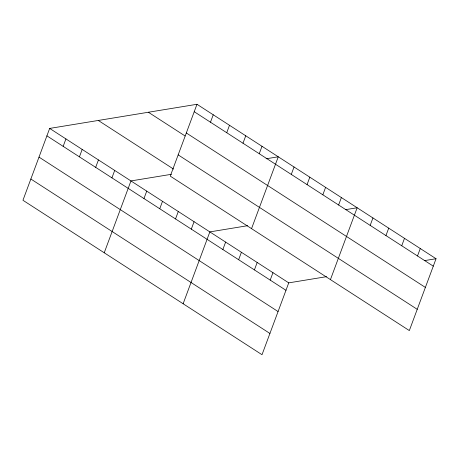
<?xml version="1.0" encoding="UTF-8"?>
<svg xmlns="http://www.w3.org/2000/svg" width="459" height="459" viewBox="0 0 459 459"><rect width="100%" height="100%" fill="white"/><g stroke="black" fill="none" stroke-linecap="round" stroke-linejoin="round"><path stroke-width="0.69" d="M196.986 104.285L170.26 176.136L409.33 330.583L436.05 258.727L196.986 104.285L49.67 128.417L22.95 200.273L262.014 354.715L288.74 282.864L326.55 276.668M63.164 146.352L65.93 138.922M79.418 156.858L82.184 149.422M95.679 167.357L98.438 159.927M111.933 177.862L114.698 170.427M104.233 252.783L130.953 180.932L171.465 174.294M143.971 198.558L146.731 191.122M159.749 208.747L162.509 201.317M210.48 122.214L213.24 114.784M175.527 218.943L178.287 211.513M226.735 132.72L229.5 125.29M191.305 229.139L194.065 221.703M183.124 303.749L209.843 231.898L247.653 225.702M242.989 143.219L245.754 135.789M222.862 249.524L225.621 242.094M259.249 153.725L262.009 146.295M238.64 259.714L241.4 252.284M251.543 228.645L278.269 156.794L266.111 158.785M254.418 269.909L257.178 262.479M291.281 174.42L294.047 166.99M270.196 280.105L272.962 272.669M307.06 184.61L309.825 177.18M322.838 194.805L325.603 187.375M338.616 205.001L341.381 197.565M330.434 279.611L357.159 207.761L345.679 209.643M370.172 225.386L372.938 217.956M385.95 235.582L388.716 228.146M401.728 245.772L404.494 238.341M417.506 255.967L420.272 248.537M424.569 260.609L436.05 258.727M194.22 111.715L433.285 266.157M186.314 132.972L425.378 287.42M148.372 112.248L185.097 135.973M178.167 154.878L417.237 309.32M98.283 120.453L173.548 169.078M49.67 128.417L288.74 282.864M46.91 135.853L285.974 290.295M39.004 157.11L278.068 311.552M30.856 179.016L269.921 333.458"/></g></svg>
